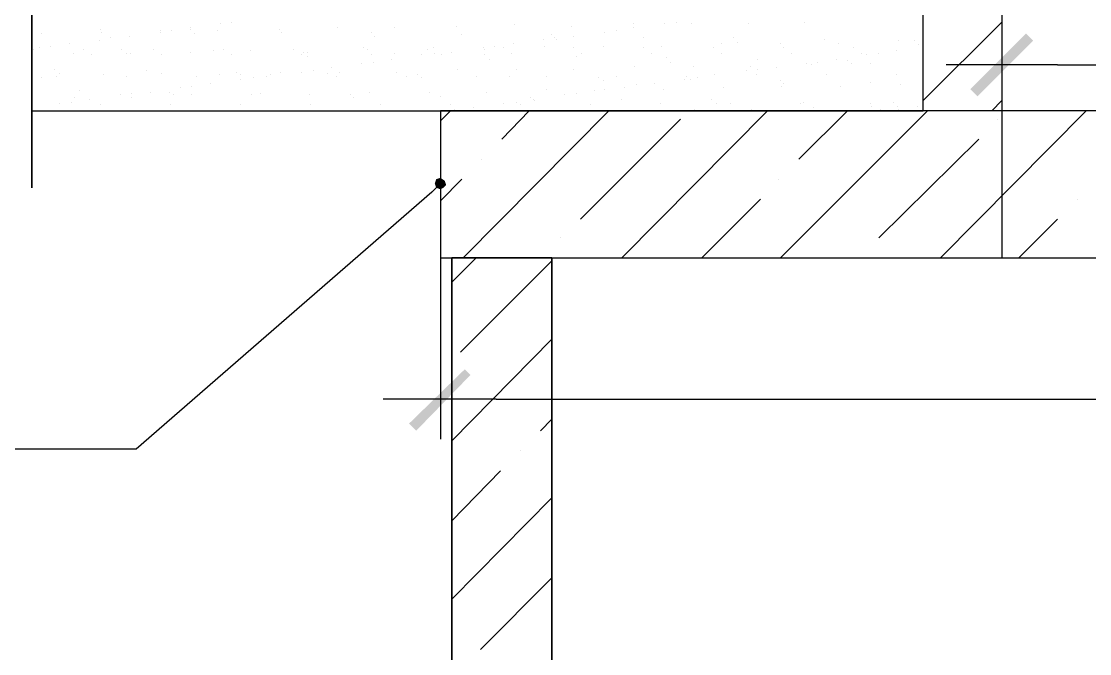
# Model space of a CAD drawing. Extents: x 8646 to 18206, y -17605 to -192.
# Drawn here: x 11605.42 to 11637.11, y -8216.65 to -8197.9 of the extents above; entities that cross this region are included whole.
import ezdxf

# ---------------------------------------------------------------- set-up
doc = ezdxf.new("R2010")
doc.units = 0
for name, color, linetype in [('PDF__0', 7, 'CONTINUOUS'), ('PDF__КОНСТРУКЦИЯ_КОЛОДЦА', 7, 'CONTINUOUS'), ('PDF__УСИЛЕНИЕ', 7, 'CONTINUOUS')]:
    doc.layers.add(name, color=color, linetype=linetype)

msp = doc.modelspace()

# ---------------------------------------------------------------- linework, layer by layer
at = {"layer": 'PDF__0', "linetype": 'CONTINUOUS'}
for points in [[(11605.732, -8200.551), (11632.176, -8200.551), (11632.176, -8195.55)], [(11632.176, -8200.254), (11634.507, -8197.923)], [(11634.507, -8198.051), (11634.507, -8200.381)], [(11636.16, -8199.195), (11632.854, -8199.195)], [(11634.211, -8200.551), (11634.507, -8200.254)], [(11617.852, -8207.967), (11617.852, -8210.298)], [(11619.505, -8209.111), (11616.157, -8209.111)]]:
    msp.add_lwpolyline(points, dxfattribs=at)
for points in [[(11635.228, -8198.263), (11633.787, -8200.127), (11633.575, -8199.915)], [(11635.439, -8198.474), (11635.228, -8198.263), (11633.787, -8200.127)], [(11618.573, -8208.222), (11617.132, -8210.044), (11616.92, -8209.832)], [(11618.742, -8208.391), (11618.573, -8208.222), (11617.132, -8210.044)]]:
    msp.add_solid(points, dxfattribs=at)
at = {"layer": 'PDF__КОНСТРУКЦИЯ_КОЛОДЦА', "linetype": 'CONTINUOUS'}
msp.add_lwpolyline([(11605.478, -8182.752), (11605.478, -8190.126), (11607.385, -8190.889), (11603.995, -8191.651), (11605.732, -8192.499), (11605.732, -8202.839), (11605.732, -8192.499), (11603.995, -8191.651), (11607.385, -8190.889), (11605.478, -8190.126)], close=True, dxfattribs=at)
at = {"layer": 'PDF__УСИЛЕНИЕ', "linetype": 'CONTINUOUS'}
for points in [[(11632.176, -8200.551), (11632.176, -8195.55)], [(11634.507, -8195.55), (11634.507, -8200.551)], [(11634.507, -8195.55), (11634.507, -8199.195)], [(11611.326, -8197.966), (11611.326, -8197.966)], [(11611.326, -8197.966), (11611.326, -8197.966)], [(11611.665, -8197.923), (11611.665, -8197.923)], [(11611.665, -8197.923), (11611.665, -8197.923)], [(11620.056, -8198.008), (11620.056, -8198.008)], [(11620.056, -8198.008), (11620.056, -8198.008)], [(11623.573, -8197.966), (11623.573, -8197.966)], [(11624.506, -8197.966), (11624.506, -8197.966)], [(11624.845, -8197.923), (11624.845, -8197.923)], [(11625.311, -8197.966), (11625.311, -8197.966)], [(11627.006, -8197.966), (11627.006, -8197.966)], [(11628.659, -8197.923), (11628.659, -8197.923)], [(11606.029, -8198.263), (11606.029, -8198.263)], [(11606.029, -8198.263), (11606.029, -8198.263)], [(11607.766, -8198.135), (11607.766, -8198.135)], [(11607.766, -8198.135), (11607.766, -8198.135)], [(11607.809, -8198.22), (11607.809, -8198.22)], [(11607.809, -8198.22), (11607.809, -8198.22)], [(11608.614, -8198.347), (11608.614, -8198.347)], [(11608.614, -8198.347), (11608.614, -8198.347)], [(11609.546, -8198.178), (11609.546, -8198.178)], [(11609.546, -8198.178), (11609.546, -8198.178)], [(11609.546, -8198.22), (11609.546, -8198.22)], [(11609.546, -8198.22), (11609.546, -8198.22)], [(11609.885, -8198.178), (11609.885, -8198.178)], [(11609.885, -8198.178), (11609.885, -8198.178)], [(11610.436, -8198.093), (11610.436, -8198.093)], [(11610.436, -8198.093), (11610.436, -8198.093)], [(11610.436, -8198.135), (11610.436, -8198.135)], [(11610.436, -8198.135), (11610.436, -8198.135)], [(11610.563, -8198.263), (11610.563, -8198.263)], [(11610.563, -8198.263), (11610.563, -8198.263)], [(11611.241, -8198.178), (11611.241, -8198.178)], [(11611.241, -8198.178), (11611.241, -8198.178)], [(11613.064, -8198.135), (11613.064, -8198.135)], [(11613.064, -8198.135), (11613.064, -8198.135)], [(11613.148, -8198.22), (11613.148, -8198.22)], [(11613.148, -8198.22), (11613.148, -8198.22)], [(11614.801, -8198.093), (11614.801, -8198.093)], [(11614.801, -8198.093), (11614.801, -8198.093)], [(11615.818, -8198.22), (11615.818, -8198.22)], [(11615.818, -8198.22), (11615.818, -8198.22)], [(11615.903, -8198.347), (11615.903, -8198.347)], [(11615.903, -8198.347), (11615.903, -8198.347)], [(11616.496, -8198.093), (11616.496, -8198.093)], [(11616.496, -8198.093), (11616.496, -8198.093)], [(11618.319, -8198.051), (11618.319, -8198.051)], [(11618.319, -8198.051), (11618.319, -8198.051)], [(11618.488, -8198.305), (11618.488, -8198.305)], [(11618.488, -8198.305), (11618.488, -8198.305)], [(11621.158, -8198.305), (11621.158, -8198.305)], [(11621.158, -8198.305), (11621.158, -8198.305)], [(11621.751, -8198.051), (11621.751, -8198.051)], [(11621.751, -8198.051), (11621.751, -8198.051)], [(11621.794, -8198.347), (11621.794, -8198.347)], [(11621.794, -8198.347), (11621.794, -8198.347)], [(11622.726, -8198.22), (11622.726, -8198.22)], [(11622.726, -8198.22), (11622.726, -8198.22)], [(11623.065, -8198.178), (11623.065, -8198.178)], [(11623.065, -8198.178), (11623.065, -8198.178)], [(11623.573, -8198.093), (11623.573, -8198.093)], [(11606.283, -8198.644), (11606.283, -8198.644)], [(11606.283, -8198.644), (11606.283, -8198.644)], [(11606.834, -8198.559), (11606.834, -8198.559)], [(11606.834, -8198.559), (11606.834, -8198.559)], [(11607.724, -8198.474), (11607.724, -8198.474)], [(11607.724, -8198.474), (11607.724, -8198.474)], [(11608.063, -8198.39), (11608.063, -8198.39)], [(11608.063, -8198.39), (11608.063, -8198.39)], [(11619.463, -8198.644), (11619.463, -8198.644)], [(11619.463, -8198.644), (11619.463, -8198.644)], [(11620.014, -8198.559), (11620.014, -8198.559)], [(11620.014, -8198.559), (11620.014, -8198.559)], [(11620.904, -8198.432), (11620.904, -8198.432)], [(11620.904, -8198.432), (11620.904, -8198.432)], [(11620.946, -8198.644), (11620.946, -8198.644)], [(11620.946, -8198.644), (11620.946, -8198.644)], [(11621.243, -8198.39), (11621.243, -8198.39)], [(11621.243, -8198.39), (11621.243, -8198.39)], [(11621.285, -8198.432), (11621.285, -8198.432)], [(11621.285, -8198.432), (11621.285, -8198.432)], [(11622.684, -8198.644), (11622.684, -8198.644)], [(11622.684, -8198.644), (11622.684, -8198.644)], [(11623.87, -8198.39), (11623.87, -8198.39)], [(11623.87, -8198.39), (11623.87, -8198.39)], [(11624.421, -8198.644), (11624.421, -8198.644)], [(11624.421, -8198.644), (11624.421, -8198.644)], [(11626.201, -8198.559), (11626.201, -8198.559)], [(11626.54, -8198.39), (11626.54, -8198.39)], [(11626.667, -8198.517), (11626.667, -8198.517)], [(11627.938, -8198.559), (11627.938, -8198.559)], [(11629.252, -8198.432), (11629.252, -8198.432)], [(11629.676, -8198.559), (11629.676, -8198.559)], [(11631.456, -8198.474), (11631.456, -8198.474)], [(11631.922, -8198.474), (11631.922, -8198.474)], [(11632.049, -8198.602), (11632.049, -8198.602)], [(11605.774, -8198.729), (11605.774, -8198.729)], [(11605.774, -8198.729), (11605.774, -8198.729)], [(11605.944, -8198.686), (11605.944, -8198.686)], [(11605.944, -8198.686), (11605.944, -8198.686)], [(11606.961, -8198.856), (11606.961, -8198.856)], [(11606.961, -8198.856), (11606.961, -8198.856)], [(11607.258, -8198.729), (11607.258, -8198.729)], [(11607.258, -8198.729), (11607.258, -8198.729)], [(11607.512, -8198.898), (11607.512, -8198.898)], [(11607.512, -8198.898), (11607.512, -8198.898)], [(11608.402, -8198.729), (11608.402, -8198.729)], [(11608.402, -8198.729), (11608.402, -8198.729)], [(11608.529, -8198.856), (11608.529, -8198.856)], [(11608.529, -8198.856), (11608.529, -8198.856)], [(11608.656, -8198.856), (11608.656, -8198.856)], [(11608.656, -8198.856), (11608.656, -8198.856)], [(11609.334, -8198.729), (11609.334, -8198.729)], [(11609.334, -8198.729), (11609.334, -8198.729)], [(11609.588, -8198.898), (11609.588, -8198.898)], [(11609.588, -8198.898), (11609.588, -8198.898)], [(11610.436, -8198.813), (11610.436, -8198.813)], [(11610.436, -8198.813), (11610.436, -8198.813)], [(11611.114, -8198.771), (11611.114, -8198.771)], [(11611.114, -8198.771), (11611.114, -8198.771)], [(11611.411, -8198.729), (11611.411, -8198.729)], [(11611.411, -8198.729), (11611.411, -8198.729)], [(11611.665, -8198.898), (11611.665, -8198.898)], [(11611.665, -8198.898), (11611.665, -8198.898)], [(11612.216, -8198.771), (11612.216, -8198.771)], [(11612.216, -8198.771), (11612.216, -8198.771)], [(11613.487, -8198.729), (11613.487, -8198.729)], [(11613.487, -8198.729), (11613.487, -8198.729)], [(11613.742, -8198.898), (11613.742, -8198.898)], [(11613.742, -8198.898), (11613.742, -8198.898)], [(11613.784, -8198.813), (11613.784, -8198.813)], [(11613.784, -8198.813), (11613.784, -8198.813)], [(11613.911, -8198.813), (11613.911, -8198.813)], [(11613.911, -8198.813), (11613.911, -8198.813)], [(11613.911, -8198.941), (11613.911, -8198.941)], [(11613.911, -8198.941), (11613.911, -8198.941)], [(11615.564, -8198.686), (11615.564, -8198.686)], [(11615.564, -8198.686), (11615.564, -8198.686)], [(11615.691, -8198.729), (11615.691, -8198.729)], [(11615.691, -8198.729), (11615.691, -8198.729)], [(11615.818, -8198.898), (11615.818, -8198.898)], [(11615.818, -8198.898), (11615.818, -8198.898)], [(11616.496, -8198.856), (11616.496, -8198.856)], [(11616.496, -8198.856), (11616.496, -8198.856)], [(11617.301, -8198.898), (11617.301, -8198.898)], [(11617.301, -8198.898), (11617.301, -8198.898)], [(11617.471, -8198.729), (11617.471, -8198.729)], [(11617.471, -8198.729), (11617.471, -8198.729)], [(11617.64, -8198.686), (11617.64, -8198.686)], [(11617.64, -8198.686), (11617.64, -8198.686)], [(11617.683, -8198.856), (11617.683, -8198.856)], [(11617.683, -8198.856), (11617.683, -8198.856)], [(11617.895, -8198.898), (11617.895, -8198.898)], [(11617.895, -8198.898), (11617.895, -8198.898)], [(11618.191, -8198.813), (11618.191, -8198.813)], [(11618.191, -8198.813), (11618.191, -8198.813)], [(11619.124, -8198.686), (11619.124, -8198.686)], [(11619.124, -8198.686), (11619.124, -8198.686)], [(11619.166, -8198.729), (11619.166, -8198.729)], [(11619.166, -8198.729), (11619.166, -8198.729)], [(11619.166, -8198.898), (11619.166, -8198.898)], [(11619.166, -8198.898), (11619.166, -8198.898)], [(11619.717, -8198.686), (11619.717, -8198.686)], [(11619.717, -8198.686), (11619.717, -8198.686)], [(11619.971, -8198.856), (11619.971, -8198.856)], [(11619.971, -8198.856), (11619.971, -8198.856)], [(11621.794, -8198.686), (11621.794, -8198.686)], [(11621.794, -8198.686), (11621.794, -8198.686)], [(11621.878, -8198.941), (11621.878, -8198.941)], [(11621.878, -8198.941), (11621.878, -8198.941)], [(11622.048, -8198.856), (11622.048, -8198.856)], [(11622.048, -8198.856), (11622.048, -8198.856)], [(11623.87, -8198.686), (11623.87, -8198.686)], [(11623.87, -8198.686), (11623.87, -8198.686)], [(11624.124, -8198.856), (11624.124, -8198.856)], [(11624.124, -8198.856), (11624.124, -8198.856)], [(11624.548, -8198.983), (11624.548, -8198.983)], [(11624.548, -8198.983), (11624.548, -8198.983)], [(11625.947, -8198.686), (11625.947, -8198.686)], [(11626.201, -8198.856), (11626.201, -8198.856)], [(11628.023, -8198.686), (11628.023, -8198.686)], [(11628.277, -8198.856), (11628.277, -8198.856)], [(11630.1, -8198.686), (11630.1, -8198.686)], [(11630.354, -8198.856), (11630.354, -8198.856)], [(11630.481, -8198.898), (11630.481, -8198.898)], [(11630.863, -8198.856), (11630.863, -8198.856)], [(11631.371, -8198.771), (11631.371, -8198.771)], [(11632.176, -8198.686), (11632.176, -8198.686)], [(11614.632, -8199.28), (11614.632, -8199.28)], [(11614.632, -8199.28), (11614.632, -8199.28)], [(11615.522, -8199.152), (11615.522, -8199.152)], [(11615.522, -8199.152), (11615.522, -8199.152)], [(11615.861, -8199.11), (11615.861, -8199.11)], [(11615.861, -8199.11), (11615.861, -8199.11)], [(11616.411, -8199.025), (11616.411, -8199.025)], [(11616.411, -8199.025), (11616.411, -8199.025)], [(11619.293, -8199.025), (11619.293, -8199.025)], [(11619.293, -8199.025), (11619.293, -8199.025)], [(11623.616, -8199.237), (11623.616, -8199.237)], [(11623.616, -8199.237), (11623.616, -8199.237)], [(11624.675, -8199.11), (11624.675, -8199.11)], [(11624.675, -8199.11), (11624.675, -8199.11)], [(11625.353, -8199.237), (11625.353, -8199.237)], [(11625.353, -8199.237), (11625.353, -8199.237)], [(11627.049, -8199.237), (11627.049, -8199.237)], [(11627.26, -8199.025), (11627.26, -8199.025)], [(11627.811, -8199.28), (11627.811, -8199.28)], [(11628.701, -8199.152), (11628.701, -8199.152)], [(11628.871, -8199.195), (11628.871, -8199.195)], [(11629.04, -8199.11), (11629.04, -8199.11)], [(11629.591, -8199.025), (11629.591, -8199.025)], [(11629.93, -8199.068), (11629.93, -8199.068)], [(11630.057, -8199.152), (11630.057, -8199.152)], [(11630.608, -8199.152), (11630.608, -8199.152)], [(11636.16, -8199.195), (11656.163, -8199.195)], [(11606.029, -8199.576), (11606.029, -8199.576)], [(11606.029, -8199.576), (11606.029, -8199.576)], [(11606.41, -8199.322), (11606.41, -8199.322)], [(11606.41, -8199.322), (11606.41, -8199.322)], [(11606.452, -8199.534), (11606.452, -8199.534)], [(11606.452, -8199.534), (11606.452, -8199.534)], [(11606.537, -8199.449), (11606.537, -8199.449)], [(11606.537, -8199.449), (11606.537, -8199.449)], [(11607.851, -8199.491), (11607.851, -8199.491)], [(11607.851, -8199.491), (11607.851, -8199.491)], [(11608.529, -8199.534), (11608.529, -8199.534)], [(11608.529, -8199.534), (11608.529, -8199.534)], [(11609.122, -8199.364), (11609.122, -8199.364)], [(11609.122, -8199.364), (11609.122, -8199.364)], [(11609.588, -8199.449), (11609.588, -8199.449)], [(11609.588, -8199.449), (11609.588, -8199.449)], [(11610.606, -8199.534), (11610.606, -8199.534)], [(11610.606, -8199.534), (11610.606, -8199.534)], [(11611.284, -8199.491), (11611.284, -8199.491)], [(11611.284, -8199.491), (11611.284, -8199.491)], [(11611.792, -8199.407), (11611.792, -8199.407)], [(11611.792, -8199.407), (11611.792, -8199.407)], [(11611.919, -8199.491), (11611.919, -8199.491)], [(11611.919, -8199.491), (11611.919, -8199.491)], [(11611.919, -8199.619), (11611.919, -8199.619)], [(11611.919, -8199.619), (11611.919, -8199.619)], [(11612.301, -8199.576), (11612.301, -8199.576)], [(11612.301, -8199.576), (11612.301, -8199.576)], [(11612.682, -8199.534), (11612.682, -8199.534)], [(11612.682, -8199.534), (11612.682, -8199.534)], [(11612.809, -8199.491), (11612.809, -8199.491)], [(11612.809, -8199.491), (11612.809, -8199.491)], [(11613.106, -8199.407), (11613.106, -8199.407)], [(11613.106, -8199.407), (11613.106, -8199.407)], [(11613.742, -8199.407), (11613.742, -8199.407)], [(11613.742, -8199.407), (11613.742, -8199.407)], [(11614.081, -8199.364), (11614.081, -8199.364)], [(11614.081, -8199.364), (11614.081, -8199.364)], [(11614.504, -8199.449), (11614.504, -8199.449)], [(11614.504, -8199.449), (11614.504, -8199.449)], [(11614.759, -8199.534), (11614.759, -8199.534)], [(11614.759, -8199.534), (11614.759, -8199.534)], [(11614.843, -8199.407), (11614.843, -8199.407)], [(11614.843, -8199.407), (11614.843, -8199.407)], [(11616.539, -8199.407), (11616.539, -8199.407)], [(11616.539, -8199.407), (11616.539, -8199.407)], [(11616.835, -8199.534), (11616.835, -8199.534)], [(11616.835, -8199.534), (11616.835, -8199.534)], [(11617.174, -8199.491), (11617.174, -8199.491)], [(11617.174, -8199.491), (11617.174, -8199.491)], [(11617.301, -8199.576), (11617.301, -8199.576)], [(11617.301, -8199.576), (11617.301, -8199.576)], [(11618.361, -8199.322), (11618.361, -8199.322)], [(11618.361, -8199.322), (11618.361, -8199.322)], [(11618.912, -8199.534), (11618.912, -8199.534)], [(11618.912, -8199.534), (11618.912, -8199.534)], [(11619.887, -8199.534), (11619.887, -8199.534)], [(11619.887, -8199.534), (11619.887, -8199.534)], [(11620.098, -8199.322), (11620.098, -8199.322)], [(11620.098, -8199.322), (11620.098, -8199.322)], [(11620.988, -8199.534), (11620.988, -8199.534)], [(11620.988, -8199.534), (11620.988, -8199.534)], [(11621.794, -8199.322), (11621.794, -8199.322)], [(11621.794, -8199.322), (11621.794, -8199.322)], [(11622.556, -8199.576), (11622.556, -8199.576)], [(11622.556, -8199.576), (11622.556, -8199.576)], [(11623.065, -8199.534), (11623.065, -8199.534)], [(11623.065, -8199.534), (11623.065, -8199.534)], [(11625.099, -8199.619), (11625.099, -8199.619)], [(11625.099, -8199.619), (11625.099, -8199.619)], [(11625.141, -8199.534), (11625.141, -8199.534)], [(11625.141, -8199.534), (11625.141, -8199.534)], [(11625.269, -8199.619), (11625.269, -8199.619)], [(11625.269, -8199.619), (11625.269, -8199.619)], [(11625.48, -8199.576), (11625.48, -8199.576)], [(11625.48, -8199.576), (11625.48, -8199.576)], [(11625.989, -8199.491), (11625.989, -8199.491)], [(11625.989, -8199.491), (11625.989, -8199.491)], [(11626.921, -8199.364), (11626.921, -8199.364)], [(11627.218, -8199.491), (11627.218, -8199.491)], [(11627.26, -8199.322), (11627.26, -8199.322)], [(11629.295, -8199.491), (11629.295, -8199.491)], [(11631.371, -8199.491), (11631.371, -8199.491)], [(11610.139, -8199.873), (11610.139, -8199.873)], [(11610.139, -8199.873), (11610.139, -8199.873)], [(11610.478, -8199.831), (11610.478, -8199.831)], [(11610.478, -8199.831), (11610.478, -8199.831)], [(11611.029, -8199.746), (11611.029, -8199.746)], [(11611.029, -8199.746), (11611.029, -8199.746)], [(11620.988, -8199.915), (11620.988, -8199.915)], [(11620.988, -8199.915), (11620.988, -8199.915)], [(11622.684, -8199.661), (11622.684, -8199.661)], [(11622.684, -8199.661), (11622.684, -8199.661)], [(11622.726, -8199.915), (11622.726, -8199.915)], [(11622.726, -8199.915), (11622.726, -8199.915)], [(11623.319, -8199.873), (11623.319, -8199.873)], [(11623.319, -8199.873), (11623.319, -8199.873)], [(11623.658, -8199.788), (11623.658, -8199.788)], [(11623.658, -8199.788), (11623.658, -8199.788)], [(11624.209, -8199.746), (11624.209, -8199.746)], [(11624.209, -8199.746), (11624.209, -8199.746)], [(11624.463, -8199.915), (11624.463, -8199.915)], [(11624.463, -8199.915), (11624.463, -8199.915)], [(11626.243, -8199.873), (11626.243, -8199.873)], [(11626.243, -8199.873), (11626.243, -8199.873)], [(11627.938, -8199.661), (11627.938, -8199.661)], [(11627.981, -8199.831), (11627.981, -8199.831)], [(11628.023, -8199.746), (11628.023, -8199.746)], [(11629.718, -8199.831), (11629.718, -8199.831)], [(11630.608, -8199.703), (11630.608, -8199.703)], [(11631.498, -8199.788), (11631.498, -8199.788)], [(11607.003, -8200.17), (11607.003, -8200.17)], [(11607.003, -8200.17), (11607.003, -8200.17)], [(11607.131, -8199.958), (11607.131, -8199.958)], [(11607.131, -8199.958), (11607.131, -8199.958)], [(11607.427, -8200.212), (11607.427, -8200.212)], [(11607.427, -8200.212), (11607.427, -8200.212)], [(11608.36, -8200.085), (11608.36, -8200.085)], [(11608.36, -8200.085), (11608.36, -8200.085)], [(11608.699, -8200.042), (11608.699, -8200.042)], [(11608.699, -8200.042), (11608.699, -8200.042)], [(11608.699, -8200.17), (11608.699, -8200.17)], [(11608.699, -8200.17), (11608.699, -8200.17)], [(11609.249, -8200), (11609.249, -8200)], [(11609.249, -8200), (11609.249, -8200)], [(11609.8, -8200), (11609.8, -8200)], [(11609.8, -8200), (11609.8, -8200)], [(11609.928, -8200.085), (11609.928, -8200.085)], [(11609.928, -8200.085), (11609.928, -8200.085)], [(11610.478, -8200.085), (11610.478, -8200.085)], [(11610.478, -8200.085), (11610.478, -8200.085)], [(11612.258, -8200.085), (11612.258, -8200.085)], [(11612.258, -8200.085), (11612.258, -8200.085)], [(11612.513, -8200.042), (11612.513, -8200.042)], [(11612.513, -8200.042), (11612.513, -8200.042)], [(11613.953, -8200.085), (11613.953, -8200.085)], [(11613.953, -8200.085), (11613.953, -8200.085)], [(11615.182, -8200.085), (11615.182, -8200.085)], [(11615.182, -8200.085), (11615.182, -8200.085)], [(11615.267, -8200.17), (11615.267, -8200.17)], [(11615.267, -8200.17), (11615.267, -8200.17)], [(11615.733, -8200), (11615.733, -8200)], [(11615.733, -8200), (11615.733, -8200)], [(11617.513, -8200), (11617.513, -8200)], [(11617.513, -8200), (11617.513, -8200)], [(11617.852, -8200.127), (11617.852, -8200.127)], [(11617.852, -8200.127), (11617.852, -8200.127)], [(11619.208, -8200), (11619.208, -8200)], [(11619.208, -8200), (11619.208, -8200)], [(11620.522, -8200.17), (11620.522, -8200.17)], [(11620.522, -8200.17), (11620.522, -8200.17)], [(11620.607, -8200.212), (11620.607, -8200.212)], [(11620.607, -8200.212), (11620.607, -8200.212)], [(11620.649, -8200.254), (11620.649, -8200.254)], [(11620.649, -8200.254), (11620.649, -8200.254)], [(11621.539, -8200.085), (11621.539, -8200.085)], [(11621.539, -8200.085), (11621.539, -8200.085)], [(11621.878, -8200.042), (11621.878, -8200.042)], [(11621.878, -8200.042), (11621.878, -8200.042)], [(11622.429, -8199.958), (11622.429, -8199.958)], [(11622.429, -8199.958), (11622.429, -8199.958)], [(11623.234, -8200.212), (11623.234, -8200.212)], [(11623.234, -8200.212), (11623.234, -8200.212)], [(11625.904, -8200.212), (11625.904, -8200.212)], [(11625.904, -8200.212), (11625.904, -8200.212)], [(11606.537, -8200.339), (11606.537, -8200.339)], [(11606.537, -8200.339), (11606.537, -8200.339)], [(11606.919, -8200.297), (11606.919, -8200.297)], [(11606.919, -8200.297), (11606.919, -8200.297)], [(11607.766, -8200.381), (11607.766, -8200.381)], [(11607.766, -8200.381), (11607.766, -8200.381)], [(11609.843, -8200.381), (11609.843, -8200.381)], [(11609.843, -8200.381), (11609.843, -8200.381)], [(11611.919, -8200.381), (11611.919, -8200.381)], [(11611.919, -8200.381), (11611.919, -8200.381)], [(11612.216, -8200.551), (11612.216, -8200.551)], [(11612.216, -8200.551), (11612.216, -8200.551)], [(11613.996, -8200.381), (11613.996, -8200.381)], [(11613.996, -8200.381), (11613.996, -8200.381)], [(11614.293, -8200.551), (11614.293, -8200.551)], [(11614.293, -8200.551), (11614.293, -8200.551)], [(11616.072, -8200.381), (11616.072, -8200.381)], [(11616.072, -8200.381), (11616.072, -8200.381)], [(11616.369, -8200.551), (11616.369, -8200.551)], [(11616.369, -8200.551), (11616.369, -8200.551)], [(11617.852, -8200.551), (11617.852, -8209.111)], [(11618.149, -8200.381), (11618.149, -8200.381)], [(11618.149, -8200.381), (11618.149, -8200.381)], [(11618.276, -8200.509), (11618.276, -8200.509)], [(11618.276, -8200.509), (11618.276, -8200.509)], [(11618.446, -8200.551), (11618.446, -8200.551)], [(11618.446, -8200.551), (11618.446, -8200.551)], [(11618.827, -8200.466), (11618.827, -8200.466)], [(11618.827, -8200.466), (11618.827, -8200.466)], [(11619.717, -8200.339), (11619.717, -8200.339)], [(11619.717, -8200.339), (11619.717, -8200.339)], [(11620.098, -8200.297), (11620.098, -8200.297)], [(11620.098, -8200.297), (11620.098, -8200.297)], [(11620.226, -8200.381), (11620.226, -8200.381)], [(11620.226, -8200.381), (11620.226, -8200.381)], [(11620.522, -8200.551), (11620.522, -8200.551)], [(11620.522, -8200.551), (11620.522, -8200.551)], [(11622.302, -8200.381), (11622.302, -8200.381)], [(11622.302, -8200.381), (11622.302, -8200.381)], [(11622.599, -8200.551), (11622.599, -8200.551)], [(11622.599, -8200.551), (11622.599, -8200.551)], [(11623.658, -8200.551), (11623.658, -8200.551)], [(11623.658, -8200.551), (11623.658, -8200.551)], [(11624.379, -8200.339), (11624.379, -8200.339)], [(11624.379, -8200.339), (11624.379, -8200.339)], [(11624.675, -8200.551), (11624.675, -8200.551)], [(11624.675, -8200.551), (11624.675, -8200.551)], [(11625.396, -8200.509), (11625.396, -8200.509)], [(11625.396, -8200.509), (11625.396, -8200.509)], [(11626.031, -8200.339), (11626.031, -8200.339)], [(11626.031, -8200.339), (11626.031, -8200.339)], [(11626.455, -8200.339), (11626.455, -8200.339)], [(11626.455, -8200.339), (11626.455, -8200.339)], [(11626.752, -8200.551), (11626.752, -8200.551)], [(11626.752, -8200.551), (11626.752, -8200.551)], [(11627.091, -8200.509), (11627.091, -8200.509)], [(11627.091, -8200.509), (11627.091, -8200.509)], [(11628.532, -8200.339), (11628.532, -8200.339)], [(11628.532, -8200.339), (11628.532, -8200.339)], [(11628.617, -8200.297), (11628.617, -8200.297)], [(11628.617, -8200.297), (11628.617, -8200.297)], [(11628.828, -8200.551), (11628.828, -8200.551)], [(11628.828, -8200.551), (11628.828, -8200.551)], [(11628.913, -8200.466), (11628.913, -8200.466)], [(11628.913, -8200.466), (11628.913, -8200.466)], [(11630.608, -8200.339), (11630.608, -8200.339)], [(11630.651, -8200.424), (11630.651, -8200.424)], [(11630.905, -8200.509), (11630.905, -8200.509)], [(11631.117, -8200.551), (11631.117, -8200.551)], [(11631.286, -8200.297), (11631.286, -8200.297)], [(11631.414, -8200.424), (11631.414, -8200.424)], [(11631.456, -8200.509), (11631.456, -8200.509)], [(11632.007, -8200.424), (11632.007, -8200.424)], [(11617.725, -8202.839), (11617.598, -8202.967), (11608.826, -8210.595), (11599.757, -8210.595)], [(11619.505, -8209.111), (11672.86, -8209.111)]]:
    msp.add_lwpolyline(points, dxfattribs=at)
at = {"layer": 'PDF__УСИЛЕНИЕ', "color": 252, "linetype": 'CONTINUOUS'}
for points in [[(11674.513, -8204.916), (11674.513, -8200.551), (11617.852, -8200.551), (11617.852, -8204.916)], [(11618.191, -8234.327), (11618.191, -8204.916), (11621.158, -8204.916), (11621.158, -8234.327), (11621.158, -8204.916), (11618.191, -8204.916)], [(11618.912, -8204.916), (11618.191, -8205.636)], [(11621.158, -8205.001), (11618.446, -8207.713)], [(11621.158, -8207.332), (11618.191, -8210.34)], [(11621.158, -8209.705), (11620.819, -8210.044)], [(11619.632, -8211.23), (11618.191, -8212.714)], [(11621.158, -8212.036), (11618.191, -8215.044)], [(11621.158, -8214.409), (11619.039, -8216.528)]]:
    msp.add_lwpolyline(points, close=True, dxfattribs=at)
for points in [[(11617.852, -8200.848), (11618.149, -8200.551)], [(11618.53, -8204.916), (11622.853, -8200.551)], [(11619.675, -8201.399), (11620.48, -8200.551)], [(11623.234, -8204.916), (11627.557, -8200.551)], [(11627.938, -8204.916), (11632.303, -8200.551)], [(11628.489, -8201.992), (11629.93, -8200.551)], [(11632.685, -8204.916), (11637.007, -8200.551)], [(11634.507, -8200.551), (11634.507, -8204.916)], [(11622.005, -8203.772), (11624.972, -8200.805)], [(11634.38, -8200.805), (11634.38, -8200.805)], [(11630.863, -8204.323), (11633.829, -8201.399)], [(11619.081, -8201.992), (11619.081, -8201.992)], [(11617.852, -8203.221), (11618.488, -8202.585)], [(11627.896, -8202.585), (11627.896, -8202.585)], [(11625.608, -8204.916), (11627.345, -8203.178)], [(11636.753, -8203.178), (11636.753, -8203.178)], [(11635.016, -8204.916), (11636.16, -8203.772)], [(11621.412, -8204.323), (11621.412, -8204.323)], [(11620.226, -8210.637), (11620.226, -8210.637)], [(11620.226, -8210.637), (11620.226, -8210.637)]]:
    msp.add_lwpolyline(points, dxfattribs=at)
at = {"layer": 'PDF__УСИЛЕНИЕ', "linetype": 'CONTINUOUS'}
for points in [[(11617.852, -8202.712), (11617.725, -8202.585), (11617.683, -8202.712)], [(11617.683, -8202.712), (11617.725, -8202.839), (11617.852, -8202.712)], [(11617.852, -8202.543), (11617.852, -8202.712), (11617.725, -8202.585)], [(11617.725, -8202.839), (11617.852, -8202.712), (11617.852, -8202.882)], [(11617.979, -8202.628), (11617.852, -8202.543), (11617.852, -8202.712)], [(11618.022, -8202.755), (11617.852, -8202.712), (11617.979, -8202.628)], [(11617.852, -8202.712), (11617.852, -8202.882), (11617.937, -8202.839)], [(11617.937, -8202.839), (11618.022, -8202.755), (11617.852, -8202.712)]]:
    msp.add_solid(points, dxfattribs=at)

doc.saveas('drawing.dxf')
